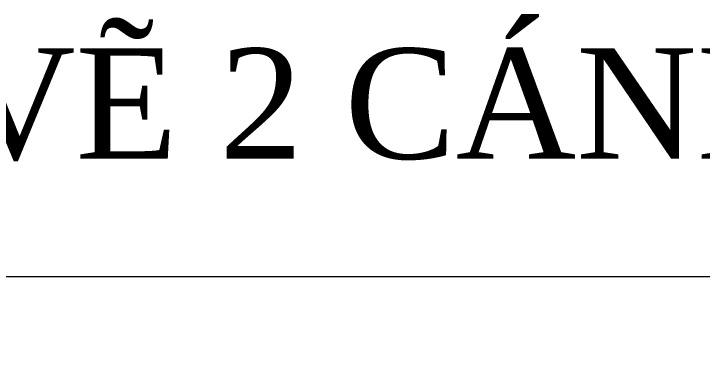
# Model space of a CAD drawing. Header units: inches. Extents: x 21 to 136330, y 8 to 58290.
# Drawn here: x 93988 to 96481, y 31744 to 33027 of the extents above; entities that cross this region are included whole.
import ezdxf
from ezdxf.enums import TextEntityAlignment as Align

# ---------------------------------------------------------------- set-up
doc = ezdxf.new("R2010")
doc.units = ezdxf.units.IN
doc.header["$MEASUREMENT"] = 0
doc.layers.add('0 TĂNG CỨNG', color=7, linetype='Continuous', lineweight=15)
doc.layers.add('1-EMC-ACESS', color=4, linetype='Continuous')
doc.styles.add('ARIAL', font='arial.ttf')
doc.styles.add('Tahoma (Input Text)', font='tahoma.ttf')

# ---------------------------------------------------------------- blocks, each defined once
blk = doc.blocks.new('KHUNG KT1')
at = {"color": 7}
blk.add_lwpolyline([(0, 0), (7128, 0), (7128, -5040), (0, -5040)], close=True, dxfattribs=at)
at = {"color": 1, "style": 'Tahoma (Input Text)', "flags": 8}
for tag, p in [('#01', (328.9, -4851.1)), ('#03', (1514.7, -4846.3)), ('#05', (2819, -4851.1)), ('#07', (4424, -4851.1)), ('#09', (5172.9, -4851.1)), ('#02', (189.8, -4995.1)), ('#04', (1755.3, -4995.1)), ('#06', (2727.8, -4995.1)), ('#08', (4382.7, -4995.1)), ('#10', (5172.9, -4995.1))]:
    blk.add_attdef(tag, p, '', height=60, dxfattribs=at)
blk.add_attdef('#11', text='', height=60, dxfattribs=at).set_placement((6996, -4961.6), align=Align.CENTER)
at = {"layer": '0 TĂNG CỨNG', "color": 1, "style": 'ARIAL'}
blk.add_attdef('#12', (852.8, -4987.6), '', height=60, dxfattribs=at)

msp = doc.modelspace()

# ---------------------------------------------------------------- block references
at = {"layer": '0 TĂNG CỨNG', "color": 1, "xscale": 0.8792977987369557, "yscale": 0.8792977987369557, "zscale": 0.8792977987369557}
msp.add_blockref('KHUNG KT1', (92381.6544, 32075.0639), dxfattribs=at)

# ---------------------------------------------------------------- texts
at = {"layer": '1-EMC-ACESS', "color": 1, "linetype": 'ByBlock', "lineweight": -2, "insert": (95773.0721, 32901.9682), "char_height": 400.0752, "width": 13787.318684, "attachment_point": 2, "style": 'ARIAL'}
msp.add_mtext('{\\fTimes New Roman|b0|i0|c0|p18;\\C2;BẢN VẼ 2 CÁNH TÔN 2.0}', dxfattribs=at)

doc.saveas('drawing.dxf')
